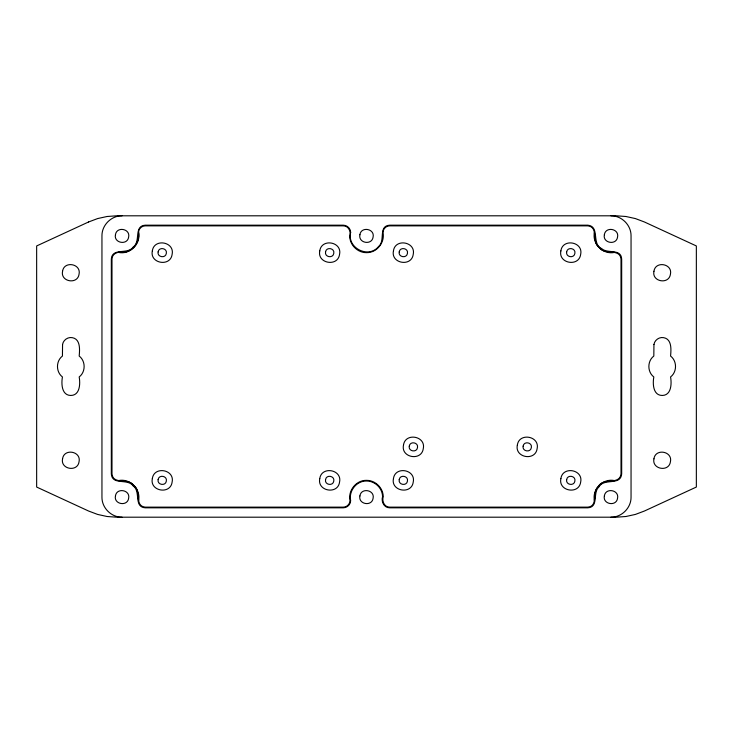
<?xml version="1.0" encoding="UTF-8"?>
<svg xmlns="http://www.w3.org/2000/svg" width="733" height="733" viewBox="0 0 733 733"><rect width="100%" height="100%" fill="white"/><g stroke="black" fill="none" stroke-linecap="round" stroke-linejoin="round"><path stroke-width="1.1" d="M138.546 232.553C138.482 228.971 141.661 225.791 145.244 225.856L343.301 225.856C348.596 225.737 351.272 231.802 349.76 236.365C349.861 245.152 357.722 252.784 366.5 252.647C376.854 252.903 385.146 242.394 383.002 232.361C383.047 228.852 386.19 225.791 389.699 225.856L587.756 225.856C599.173 227.065 591.119 242.385 599.356 247.497C604.478 255.744 619.797 247.69 621.007 259.097L621.007 473.903C619.577 485.695 603.122 476.917 598.375 486.575C591.586 491.898 598.724 506.182 587.756 507.144L389.699 507.144C384.404 507.263 381.728 501.198 383.24 496.635C383.139 487.848 375.278 480.216 366.5 480.353C356.146 480.097 347.854 490.606 349.998 500.639C349.953 504.148 346.81 507.209 343.301 507.144L145.244 507.144C133.827 505.935 141.881 490.615 133.644 485.503C128.522 477.256 113.203 485.31 111.993 473.903L111.993 259.097C111.874 254.039 117.381 251.465 121.806 252.399C132.077 252.665 140.049 242.476 138.546 232.553C141.029 243.961 129.869 254.919 118.508 252.409M138.546 500.639C141.084 489.177 129.97 478.063 118.508 480.591M614.492 252.409C603.03 254.937 591.916 243.823 594.454 232.361M138.546 500.447L138.61 499.494M594.39 233.506L594.454 232.553M122.044 215.804C111.297 215.621 101.768 225.159 101.951 235.898L101.951 497.102C101.768 507.841 111.297 517.379 122.044 517.196M610.955 517.196C621.703 517.379 631.232 507.841 631.049 497.102L631.049 235.898C631.232 225.159 621.703 215.621 610.955 215.804M613.347 252.473L614.309 252.399M118.691 480.601L119.653 480.527M614.492 480.591C603.03 478.063 591.916 489.177 594.454 500.639M118.691 252.399L119.653 252.473M613.347 480.527L614.309 480.601M594.39 499.494L594.454 500.447M138.546 232.361L138.61 233.506M350.667 232.343C346.636 247.91 368.672 259.115 378.649 246.425C385.659 240.754 377.944 225.956 389.699 225.187L587.756 225.187C600.364 226.442 591.146 244.025 601.747 248.661C607.501 254.067 621.117 248.139 621.676 259.097L621.676 473.903C620.594 486.226 603.882 477.577 598.888 487.005C592.383 492.613 599.154 507.135 587.756 507.813L389.699 507.813C384.065 507.951 380.986 501.592 382.571 496.653C382.47 488.224 374.93 480.885 366.5 481.022C356.485 480.775 348.551 490.982 350.667 500.657C350.621 504.524 347.167 507.877 343.301 507.813L145.244 507.813C133.333 506.943 141.157 491.339 133.168 485.979C127.808 477.98 112.204 485.814 111.324 473.903L111.324 259.097C112.204 247.186 127.808 255.02 133.168 247.021C141.157 241.661 133.333 226.057 145.244 225.187L343.301 225.187C347.167 225.123 350.621 228.476 350.667 232.343M62.562 271.283C60.225 281.82 77.643 284.89 79.054 274.188C81.381 263.651 63.973 260.582 62.562 271.283M62.562 344.455L62.433 356.046C55.836 361.03 55.836 371.97 62.433 376.954C61.233 383.496 61.508 395.408 70.808 395.463C80.108 395.408 80.383 383.496 79.182 376.954C85.779 371.97 85.779 361.03 79.182 356.046C79.75 349.843 80.685 339.122 72.265 337.656C67.867 336.804 63.267 340.03 62.562 344.455M62.562 458.812C60.225 469.349 77.643 472.419 79.054 461.717C81.381 451.18 63.973 448.11 62.562 458.812M115.448 234.734C113.578 243.164 127.515 245.619 128.642 237.061C130.501 228.632 116.574 226.176 115.448 234.734M115.448 495.939C113.578 504.368 127.515 506.824 128.642 498.266C130.501 489.836 116.574 487.381 115.448 495.939M152.336 250.897C149.532 263.541 170.432 267.224 172.118 254.388C174.921 241.743 154.022 238.06 152.336 250.897M158.108 251.914C156.935 257.182 165.649 258.722 166.345 253.371C167.518 248.102 158.814 246.572 158.108 251.914M152.336 478.612C149.532 491.257 170.432 494.94 172.118 482.103C174.921 469.459 154.022 465.776 152.336 478.612M158.108 479.629C156.935 484.898 165.649 486.428 166.345 481.086C167.518 475.818 158.814 474.278 158.108 479.629M319.771 250.897C316.968 263.541 337.867 267.224 339.553 254.388C342.357 241.743 321.466 238.06 319.771 250.897M325.544 251.914C324.371 257.182 333.084 258.722 333.79 253.371C334.954 248.102 326.249 246.572 325.544 251.914M319.771 478.612C316.968 491.257 337.867 494.94 339.553 482.103C342.357 469.459 321.466 465.776 319.771 478.612M325.544 479.629C324.371 484.898 333.084 486.428 333.79 481.086C334.954 475.818 326.249 474.278 325.544 479.629M359.903 234.734C358.034 243.164 371.97 245.619 373.097 237.061C374.966 228.632 361.03 226.176 359.903 234.734M359.903 495.939C358.034 504.368 371.97 506.824 373.097 498.266C374.966 489.836 361.03 487.381 359.903 495.939M393.447 250.897C390.643 263.541 411.534 267.224 413.229 254.388C416.032 241.743 395.133 238.06 393.447 250.897M399.21 251.914C398.046 257.182 406.751 258.722 407.456 253.371C408.629 248.102 399.916 246.572 399.21 251.914M393.447 478.612C390.643 491.257 411.534 494.94 413.229 482.103C416.032 469.459 395.133 465.776 393.447 478.612M399.21 479.629C398.046 484.898 406.751 486.428 407.456 481.086C408.629 475.818 399.916 474.278 399.21 479.629M403.489 445.123C400.685 457.768 421.585 461.451 423.28 448.614C426.075 435.97 405.184 432.287 403.489 445.123M409.261 446.14C408.089 451.409 416.802 452.948 417.508 447.597C418.671 442.329 409.967 440.79 409.261 446.14M517.342 445.123C514.548 457.768 535.438 461.451 537.133 448.614C539.937 435.97 519.037 432.287 517.342 445.123M523.115 446.14C521.951 451.409 530.655 452.948 531.361 447.597C532.525 442.329 523.82 440.79 523.115 446.14M560.882 250.897C558.079 263.541 578.978 267.224 580.664 254.388C583.468 241.743 562.568 238.06 560.882 250.897M566.655 251.914C565.482 257.182 574.186 258.722 574.892 253.371C576.065 248.102 567.351 246.572 566.655 251.914M560.882 478.612C558.079 491.257 578.978 494.94 580.664 482.103C583.468 469.459 562.568 465.776 560.882 478.612M566.655 479.629C565.482 484.898 574.186 486.428 574.892 481.086C576.065 475.818 567.351 474.278 566.655 479.629M604.359 234.734C602.499 243.164 616.426 245.619 617.553 237.061C619.422 228.632 605.485 226.176 604.359 234.734M604.359 495.939C602.499 504.368 616.426 506.824 617.553 498.266C619.422 489.836 605.485 487.381 604.359 495.939M653.946 271.283C651.619 281.82 669.027 284.89 670.438 274.188C672.775 263.651 655.357 260.582 653.946 271.283M653.946 344.455L653.818 356.046C647.221 361.03 647.221 371.97 653.818 376.954C652.617 383.496 652.892 395.408 662.192 395.463C671.492 395.408 671.767 383.496 670.567 376.954C677.164 371.97 677.164 361.03 670.567 356.046C671.135 349.843 672.069 339.122 663.649 337.656C659.251 336.804 654.651 340.03 653.946 344.455M653.946 458.812C651.619 469.349 669.027 472.419 670.438 461.717C672.775 451.18 655.357 448.11 653.946 458.812M88.592 221.971L36.65 245.949L36.65 487.051L88.592 511.029L97.617 514.429L107.036 516.499L116.657 517.196L616.343 517.196L625.964 516.499L635.383 514.429L644.408 511.029L696.35 487.051L696.35 245.949L644.408 221.971L635.383 218.571L625.964 216.501L616.343 215.804L116.657 215.804L107.036 216.501L97.617 218.571L88.592 221.971"/></g></svg>
